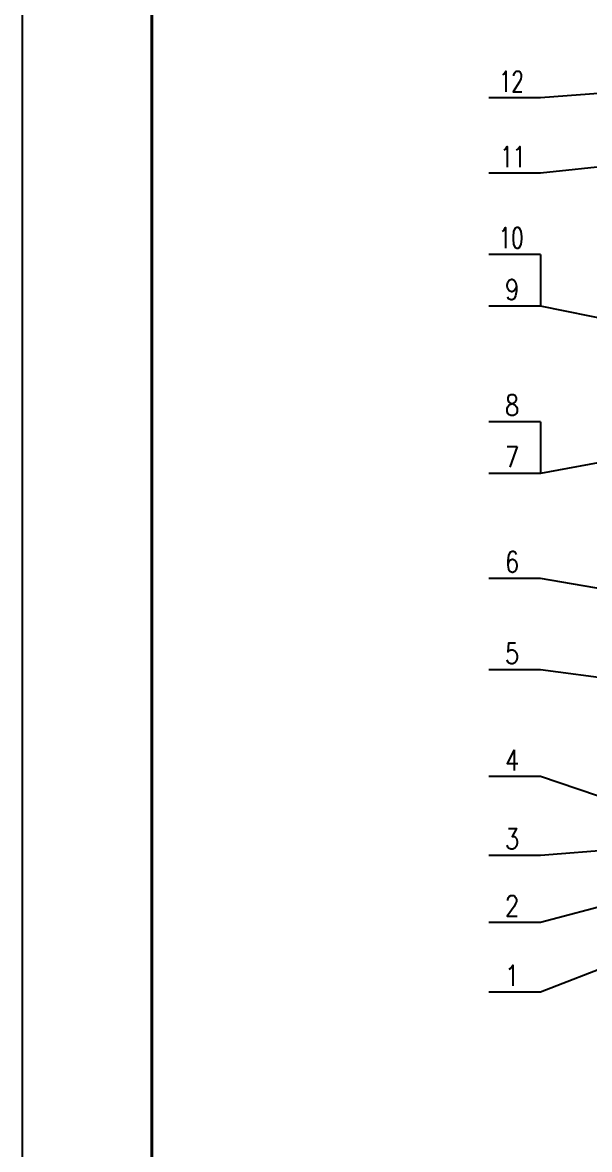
# Model space of a CAD drawing. Header units: millimetres. Extents: x 2180 to 3021, y -3886 to -2681.
# Drawn here: x 2179.9 to 2289.5, y -3596.6 to -3378.4 of the extents above; entities that cross this region are included whole.
import ezdxf

# ---------------------------------------------------------------- set-up
doc = ezdxf.new("R2010")
doc.units = ezdxf.units.MM
doc.header["$LTSCALE"] = 10
doc.header["$MEASUREMENT"] = 0
doc.layers.add('2', color=2, linetype='CONTINUOUS')
doc.layers.add('6', color=2, linetype='CONTINUOUS')
doc.styles.add('H5', font='romans', dxfattribs={"width": 0.8, "bigfont": 'HZ5.SHX'})

msp = doc.modelspace()

# ---------------------------------------------------------------- linework, layer by layer
at = {"layer": '2'}
for p, q in [((2179.8700341, -3878.4048794), (2179.8700341, -2689.4048794)), ((2345.4908416, -3388.0401118), (2280.0755863, -3393.0379824)), ((2345.646791, -3400.5926712), (2280.0755863, -3407.6149296)), ((2280.0755863, -3423.3177964), (2280.0755863, -3433.3177964)), ((2335.659623, -3444.5979284), (2280.0755863, -3433.3177964)), ((2280.0755863, -3455.7256687), (2280.0755863, -3465.7256687)), ((2327.1781116, -3457.1037855), (2280.0755863, -3465.7256687)), ((2369.024395, -3501.5208147), (2280.0755863, -3486.0535335)), ((2323.7589099, -3509.5895389), (2280.0755863, -3503.7617409)), ((2314.2748759, -3535.9974482), (2280.0755863, -3524.415218)), ((2313.6838471, -3536.9603504), (2280.0755863, -3539.6690753)), ((2314.9562548, -3543.416542), (2280.0755863, -3552.6479866)), ((2325.8156149, -3548.3558769), (2280.0755863, -3566.1178115))]:
    msp.add_line(p, q, dxfattribs=at)
at = {"layer": '2', "color": 1, "const_width": 0.6}
msp.add_lwpolyline([(2204.8700341, -3868.4048794), (2204.8700341, -2699.4048794)], dxfattribs=at)
at = {"layer": '6'}
for p, q in [((2280.0755863, -3393.0379824), (2270.0755863, -3393.0379824)), ((2280.0755863, -3407.6149296), (2270.0755863, -3407.6149296)), ((2280.0755863, -3423.3177964), (2270.0755863, -3423.3177964)), ((2280.0755863, -3433.3177964), (2270.0755863, -3433.3177964)), ((2280.0755863, -3455.7256687), (2270.0755863, -3455.7256687)), ((2280.0755863, -3465.7256687), (2270.0755863, -3465.7256687)), ((2280.0755863, -3486.0535335), (2270.0755863, -3486.0535335)), ((2280.0755863, -3503.7617409), (2270.0755863, -3503.7617409)), ((2280.0755863, -3524.415218), (2270.0755863, -3524.415218)), ((2280.0755863, -3539.6690753), (2270.0755863, -3539.6690753)), ((2280.0755863, -3552.6479866), (2270.0755863, -3552.6479866)), ((2280.0755863, -3566.1178115), (2270.0755863, -3566.1178115))]:
    msp.add_line(p, q, dxfattribs=at)

# ---------------------------------------------------------------- texts
at = {"layer": '2', "style": 'H5'}
for s, width, p in [('12', 0.7, (2272.0325948, -3391.8321764)), ('11', 0.7, (2272.3244087, -3406.4091236)), ('10', 0.7, (2271.9964586, -3422.1119904)), ('9', 0.8, (2273.2008907, -3432.1119904)), ('8', 0.8, (2273.2008907, -3454.5198627)), ('7', 0.8, (2273.2008907, -3464.5198627)), ('6', 0.8, (2273.2008907, -3484.8477274)), ('5', 0.8, (2273.2008907, -3502.5559349)), ('4', 0.8, (2273.2008907, -3523.2094119)), ('3', 0.8, (2273.2008907, -3538.4632693)), ('2', 0.8, (2273.2008907, -3551.4421805)), ('1', 0.8, (2273.2008907, -3564.9120055))]:
    msp.add_text(s, height=4, dxfattribs=dict(at, width=width)).set_placement(p)

doc.saveas('drawing.dxf')
